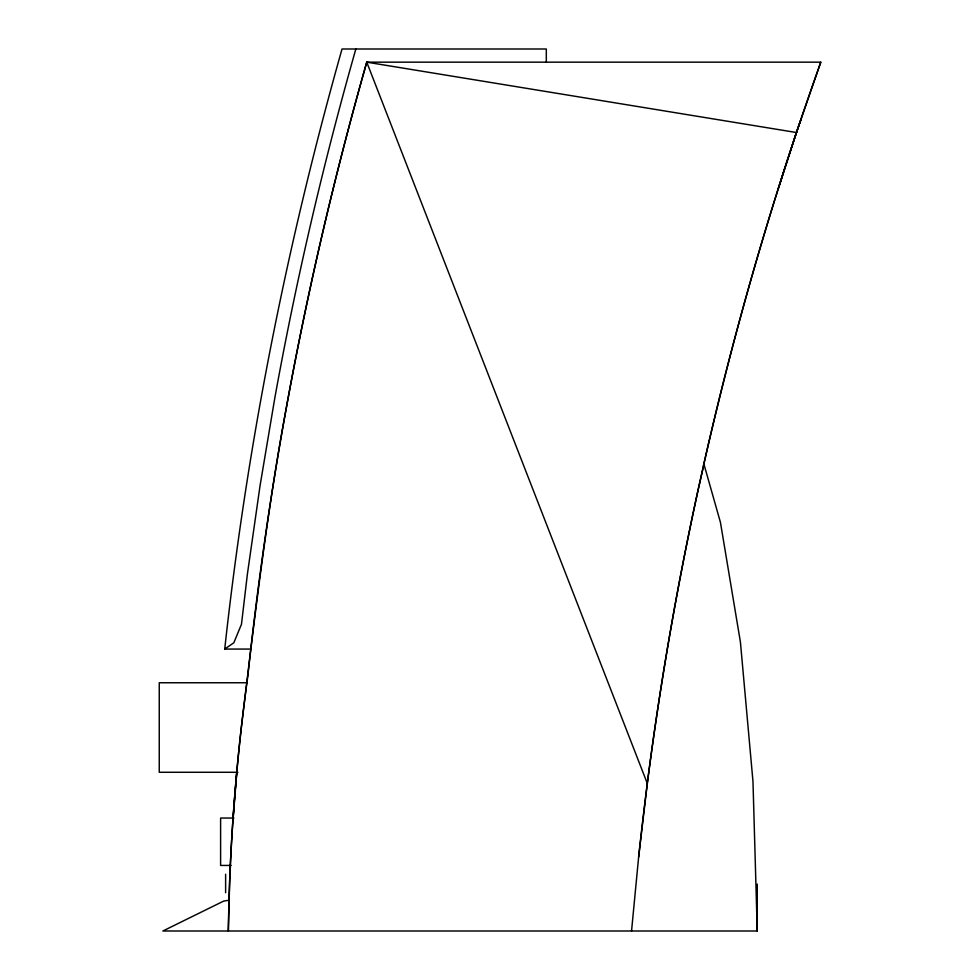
<?xml version="1.0" encoding="UTF-8"?>
<svg xmlns="http://www.w3.org/2000/svg" width="980" height="980" viewBox="0 0 980 980"><rect width="100%" height="100%" fill="white"/><g stroke="black" fill="none" stroke-linecap="round" stroke-linejoin="round"><path stroke-width="1.47" d="M229.945 875.336L230.484 864.813M233.154 818.227L236.866 771.713M631.549 931L638.629 857.133L647.302 783.437A3443.769 3443.769 0 0 1 796.458 132.533M251.003 649.066L224.726 649.066C246.838 446.206 286.479 245.343 342.032 49L546.313 49L546.313 62.169M778.549 188.038L796.422 132.521L820.75 62.169L366.753 62.169A3644.142 3644.142 0 0 0 285.805 410.62C266.376 515.333 254.286 621.124 241.411 726.78A325.74 50.274 -85.6 0 0 229.712 879.844L228.328 931A2078.421 2078.421 0 0 1 247.83 675.98A3639.046 3639.046 0 0 1 366.765 62.169L796.422 132.521M796.03 133.733L800.868 119.67M224.726 649.066L233.828 642.77L241.472 624.285L247.401 574.084L260.068 485.615L274.902 397.464A3644.142 3644.142 0 0 1 355.85 49M229.161 900.216L223.783 901.037L162.876 931L757.258 931L757.258 884.083M247.009 682.754L159.25 682.754L159.25 772.277L237.932 772.277M233.902 818.043L220.61 818.043L220.61 865.438L230.949 865.438M366.753 62.169L647.302 783.437M757.258 931L752.971 781.428L740.414 642.047L720.435 522.352L703.971 464.287L697.895 490.845A3434.631 3434.631 0 0 0 638.629 857.133M225.621 874.246L225.621 892.682M703.469 465.672A3442.863 3442.863 0 0 1 820.836 62.193"/></g></svg>
